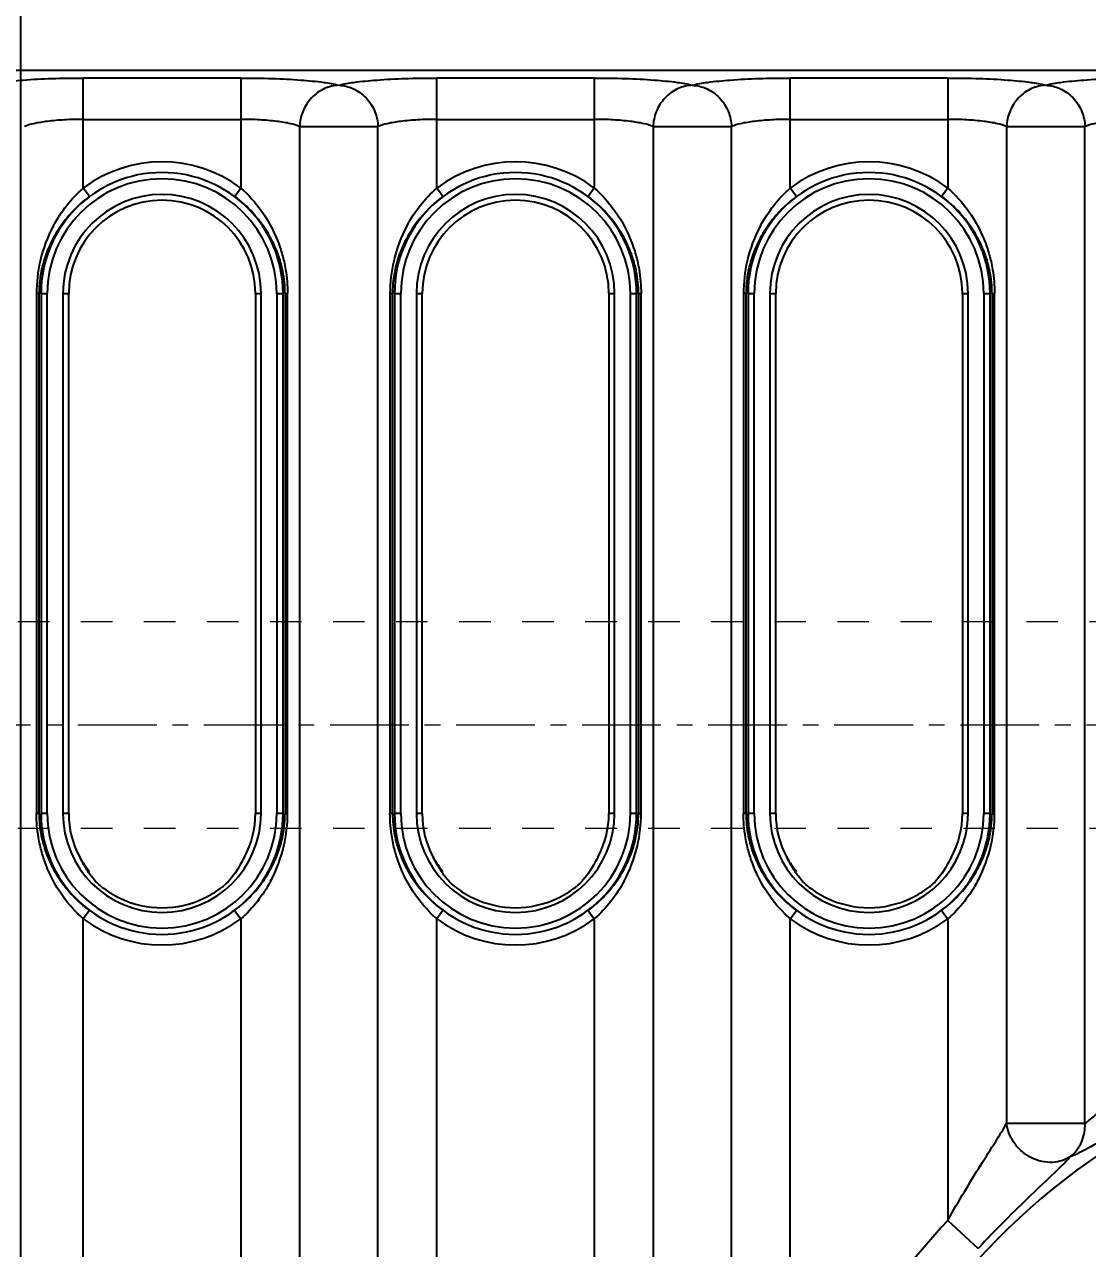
# Model space of a CAD drawing. Header units: millimetres. Extents: x 309 to 11345, y -1340 to 1318.
# Drawn here: x 916 to 967.4, y -433.8 to -374.6 of the extents above; entities that cross this region are included whole.
import ezdxf

# ---------------------------------------------------------------- set-up
doc = ezdxf.new("R2010")
doc.units = ezdxf.units.MM
doc.header["$LTSCALE"] = 16.335
doc.header["$PDMODE"] = 3
doc.header["$PDSIZE"] = 0.3125
doc.linetypes.add('CENTER', pattern=[0.6, 0.375, -0.075, 0.075, -0.075])
doc.linetypes.add('HIDDEN', pattern=[0.2, 0.1, -0.1])
doc.layers.get('0').update_dxf_attribs({"linetype": 'CONTINUOUS'})
doc.layers.get('Defpoints').update_dxf_attribs({"linetype": 'CONTINUOUS'})
doc.layers.add('cool', color=153, linetype='HIDDEN', lineweight=9)
doc.styles.get("Standard").update_dxf_attribs({"font": 'txt', "width": 0.8})
doc.dimstyles.get("Standard").update_dxf_attribs({"dimtxt": 0.15625, "dimasz": 0.1875, "dimexe": 0.125, "dimexo": 0.0625, "dimtad": 0, "dimtih": 1, "dimtoh": 1, "dimdsep": 46, "dimtxsty": 'Standard', "dimcen": 0.09, "dimadec": 0, "dimazin": 0, "dimtp": 0.01, "dimtm": 0.01, "dimtfac": 1, "dimtofl": 0, "dimtmove": 0, "dimatfit": 3, "dimfxl": 0, "dimtolj": 1, "dimarcsym": 0})

# ---------------------------------------------------------------- blocks, each defined once
blk = doc.blocks.new('*D136')
at = {"color": 4, "lineweight": -2}
for p, q in [((934.256, -229.95), (934.256, -209.95)), ((921.047, -249.95), (934.256, -229.95)), ((921.047, -278.966), (921.047, -249.95))]:
    blk.add_line(p, q, dxfattribs=at)
at = {"layer": 'Defpoints', "color": 0}
for p in [(934.256, -209.95), (921.047, -279.028), (1045.847, -463.458)]:
    blk.add_point(p, dxfattribs=at)
at = {"color": 6, "insert": (934.256, -191.95), "char_height": 10, "attachment_point": 5, "rotation": 90}
blk.add_mtext('\\A1;124.80', dxfattribs=at)
blk = doc.blocks.new('*D137')
at = {"color": 4, "lineweight": -2}
for p, q in [((841.298, -229.95), (841.298, -209.95)), ((848.047, -249.95), (841.298, -229.95)), ((848.047, -316.766), (848.047, -249.95))]:
    blk.add_line(p, q, dxfattribs=at)
at = {"layer": 'Defpoints', "color": 0}
for p in [(841.298, -209.95), (848.047, -316.828), (1045.847, -463.458)]:
    blk.add_point(p, dxfattribs=at)
at = {"color": 6, "insert": (841.298, -191.95), "char_height": 10, "attachment_point": 5, "rotation": 90}
blk.add_mtext('\\A1;197.80', dxfattribs=at)
blk = doc.blocks.new('*D138')
at = {"color": 4, "lineweight": -2}
for p, q in [((790.171, -229.95), (790.171, -209.95)), ((800.847, -234.408), (790.171, -229.95)), ((800.847, -254.346), (800.847, -234.408))]:
    blk.add_line(p, q, dxfattribs=at)
at = {"layer": 'Defpoints', "color": 0}
for p in [(790.171, -209.95), (800.847, -254.408), (1045.847, -463.458)]:
    blk.add_point(p, dxfattribs=at)
at = {"color": 6, "insert": (790.171, -191.284), "char_height": 10, "attachment_point": 5, "rotation": 90}
blk.add_mtext('\\A1;245.00', dxfattribs=at)
blk = doc.blocks.new('*D139')
at = {"color": 4, "lineweight": -2}
for p, q in [((817.432, -229.95), (817.432, -209.95)), ((846.349, -249.95), (817.432, -229.95)), ((846.349, -386.088), (846.349, -249.95))]:
    blk.add_line(p, q, dxfattribs=at)
at = {"layer": 'Defpoints', "color": 0}
for p in [(817.432, -209.95), (846.349, -386.151), (1045.847, -463.458)]:
    blk.add_point(p, dxfattribs=at)
at = {"color": 6, "insert": (817.432, -191.95), "char_height": 10, "attachment_point": 5, "rotation": 90}
blk.add_mtext('\\A1;199.50', dxfattribs=at)
blk = doc.blocks.new('*D140')
at = {"color": 4, "lineweight": -2}
blk.add_line((915.847, -452.396), (915.847, -209.95), dxfattribs=at)
at = {"layer": 'Defpoints', "color": 0}
for p in [(915.847, -209.95), (915.847, -452.458), (1045.847, -463.458)]:
    blk.add_point(p, dxfattribs=at)
at = {"color": 6, "insert": (915.847, -193.284), "char_height": 10, "attachment_point": 5, "rotation": 90}
blk.add_mtext('\\A1;130.00', dxfattribs=at)
blk = doc.blocks.new('*D141')
at = {"color": 4, "lineweight": -2}
blk.add_line((888.986, -450.896), (888.986, -209.95), dxfattribs=at)
at = {"layer": 'Defpoints', "color": 0}
for p in [(888.986, -209.95), (888.986, -450.958), (1045.847, -463.458)]:
    blk.add_point(p, dxfattribs=at)
at = {"color": 6, "insert": (888.986, -191.284), "char_height": 10, "attachment_point": 5, "rotation": 90}
blk.add_mtext('\\A1;156.86', dxfattribs=at)
blk = doc.blocks.new('*D145')
at = {"color": 4, "lineweight": -2}
blk.add_line((842.779, -391.101), (749.752, -391.101), dxfattribs=at)
at = {"layer": 'Defpoints', "color": 0}
for p in [(749.752, -391.101), (842.842, -391.101), (1045.847, -463.458)]:
    blk.add_point(p, dxfattribs=at)
at = {"color": 6, "insert": (733.752, -391.101), "char_height": 10, "attachment_point": 5}
blk.add_mtext('\\A1;72.36', dxfattribs=at)
blk = doc.blocks.new('*D146')
at = {"color": 4, "lineweight": -2}
blk.add_line((843.585, -321.228), (749.752, -321.228), dxfattribs=at)
at = {"layer": 'Defpoints', "color": 0}
for p in [(749.752, -321.228), (843.647, -321.228), (1045.847, -463.458)]:
    blk.add_point(p, dxfattribs=at)
at = {"color": 6, "insert": (731.085, -321.228), "char_height": 10, "attachment_point": 5}
blk.add_mtext('\\A1;142.23', dxfattribs=at)
blk = doc.blocks.new('*D147')
at = {"color": 4, "lineweight": -2}
blk.add_line((839.195, -303.458), (749.752, -303.458), dxfattribs=at)
at = {"layer": 'Defpoints', "color": 0}
for p in [(749.752, -303.458), (839.257, -303.458), (1045.847, -463.458)]:
    blk.add_point(p, dxfattribs=at)
at = {"color": 6, "insert": (733.085, -303.458), "char_height": 10, "attachment_point": 5}
blk.add_mtext('\\A1;160.00', dxfattribs=at)
blk = doc.blocks.new('*D148')
at = {"color": 4, "lineweight": -2}
blk.add_line((979.285, -283.428), (749.752, -283.428), dxfattribs=at)
at = {"layer": 'Defpoints', "color": 0}
for p in [(749.752, -283.428), (979.347, -283.428), (1045.847, -463.458)]:
    blk.add_point(p, dxfattribs=at)
at = {"color": 6, "insert": (732.418, -283.428), "char_height": 10, "attachment_point": 5}
blk.add_mtext('\\A1;180.03', dxfattribs=at)
blk = doc.blocks.new('*D149')
at = {"color": 4, "lineweight": -2}
blk.add_line((796.946, -258.458), (749.752, -258.458), dxfattribs=at)
at = {"layer": 'Defpoints', "color": 0}
for p in [(749.752, -258.458), (797.009, -258.458), (1045.847, -463.458)]:
    blk.add_point(p, dxfattribs=at)
at = {"color": 6, "insert": (731.752, -258.458), "char_height": 10, "attachment_point": 5}
blk.add_mtext('\\A1;205.00', dxfattribs=at)
blk = doc.blocks.new('*D150')
at = {"color": 4, "lineweight": -2}
for p, q in [((870.41, -231.643), (870.41, -211.643)), ((861.539, -251.643), (870.41, -231.643)), ((861.539, -446.733), (861.539, -251.643))]:
    blk.add_line(p, q, dxfattribs=at)
at = {"layer": 'Defpoints', "color": 0}
for p in [(870.41, -211.643), (861.539, -446.795), (1045.847, -463.458)]:
    blk.add_point(p, dxfattribs=at)
at = {"color": 6, "insert": (870.41, -194.31), "char_height": 10, "attachment_point": 5, "rotation": 90}
blk.add_mtext('\\A1;184.31', dxfattribs=at)
blk = doc.blocks.new('*D151')
at = {"color": 4, "lineweight": -2}
for p, q in [((856.031, -231.643), (856.031, -211.643)), ((850.78, -251.643), (856.031, -231.643)), ((850.78, -446.733), (850.78, -251.643))]:
    blk.add_line(p, q, dxfattribs=at)
at = {"layer": 'Defpoints', "color": 0}
for p in [(856.031, -211.643), (850.78, -446.795), (1045.847, -463.458)]:
    blk.add_point(p, dxfattribs=at)
at = {"color": 6, "insert": (856.031, -193.643), "char_height": 10, "attachment_point": 5, "rotation": 90}
blk.add_mtext('\\A1;195.07', dxfattribs=at)
blk = doc.blocks.new('*D167')
at = {"color": 4, "lineweight": -2}
for p, q in [((806.321, -229.338), (806.321, -209.338)), ((815.847, -249.338), (806.321, -229.338)), ((815.847, -386.638), (815.847, -249.338))]:
    blk.add_line(p, q, dxfattribs=at)
at = {"layer": 'Defpoints', "color": 0}
for p in [(806.321, -209.338), (815.847, -386.701), (1045.847, -463.458)]:
    blk.add_point(p, dxfattribs=at)
at = {"color": 6, "insert": (806.321, -191.338), "char_height": 10, "attachment_point": 5, "rotation": 90}
blk.add_mtext('\\A1;230.00', dxfattribs=at)
blk = doc.blocks.new('*D219')
at = {"color": 4, "lineweight": -2}
blk.add_line((834.322, -356.458), (749.977, -356.458), dxfattribs=at)
at = {"layer": 'Defpoints', "color": 0}
for p in [(749.977, -356.458), (834.385, -356.458), (1045.847, -463.458)]:
    blk.add_point(p, dxfattribs=at)
at = {"color": 6, "insert": (733.31, -356.458), "char_height": 10, "attachment_point": 5}
blk.add_mtext('\\A1;107.00', dxfattribs=at)
blk = doc.blocks.new('*D220')
at = {"color": 4, "lineweight": -2}
for p, q in [((830.094, -229.49), (830.094, -209.49)), ((838.785, -249.49), (830.094, -229.49)), ((838.785, -351.996), (838.785, -249.49))]:
    blk.add_line(p, q, dxfattribs=at)
at = {"layer": 'Defpoints', "color": 0}
for p in [(830.094, -209.49), (838.785, -352.058), (1045.847, -463.458)]:
    blk.add_point(p, dxfattribs=at)
at = {"color": 6, "insert": (830.094, -190.823), "char_height": 10, "attachment_point": 5, "rotation": 90}
blk.add_mtext('\\A1;207.06', dxfattribs=at)

msp = doc.modelspace()

# ---------------------------------------------------------------- linework, layer by layer
at = {"color": 7, "linetype": 'Continuous'}
for p, q in [((987.187, -376.796), (913.121, -376.796)), ((918.864, -382.482), (918.864, -377.158)), ((926.482, -377.158), (918.864, -377.158)), ((926.482, -377.158), (926.482, -382.482)), ((935.958, -382.482), (935.958, -377.158)), ((943.575, -377.158), (935.958, -377.158)), ((943.575, -377.158), (943.575, -382.481)), ((953.052, -382.481), (953.052, -377.158)), ((960.668, -377.158), (953.052, -377.158)), ((960.668, -377.158), (960.668, -382.481)), ((918.864, -379.158), (926.482, -379.158)), ((935.958, -379.158), (943.575, -379.158)), ((953.052, -379.158), (960.668, -379.158)), ((929.325, -379.51), (929.325, -533.406)), ((929.325, -379.51), (933.116, -379.51)), ((933.116, -533.406), (933.116, -379.51)), ((946.418, -379.51), (946.418, -533.406)), ((946.418, -379.51), (950.209, -379.51)), ((950.209, -533.406), (950.209, -379.51)), ((963.512, -379.51), (963.512, -427.712)), ((963.512, -379.51), (967.303, -379.51)), ((967.303, -427.712), (967.303, -379.51)), ((919.165, -382.884), (918.864, -382.482)), ((926.182, -382.883), (926.482, -382.482)), ((936.258, -382.883), (935.958, -382.482)), ((943.575, -382.481), (943.275, -382.883)), ((953.352, -382.883), (953.052, -382.481)), ((960.668, -382.481), (960.368, -382.883)), ((916.602, -387.581), (916.602, -412.719)), ((916.726, -387.581), (916.602, -387.581)), ((916.726, -412.719), (916.726, -387.581)), ((916.822, -387.581), (916.822, -412.719)), ((916.822, -387.581), (917.123, -387.581)), ((917.123, -412.719), (917.123, -387.581)), ((917.884, -387.581), (917.884, -412.719)), ((917.884, -387.581), (918.16, -387.581)), ((918.16, -412.719), (918.16, -387.581)), ((927.187, -387.581), (927.187, -412.719)), ((927.187, -387.581), (927.463, -387.581)), ((927.463, -412.719), (927.463, -387.581)), ((928.224, -387.581), (928.224, -412.719)), ((928.224, -387.581), (928.525, -387.581)), ((928.525, -412.719), (928.525, -387.581)), ((928.62, -387.581), (928.62, -412.719)), ((928.62, -387.581), (928.745, -387.581)), ((928.745, -412.719), (928.745, -387.581)), ((933.696, -387.581), (933.696, -412.719)), ((933.82, -387.581), (933.696, -387.581)), ((933.82, -412.719), (933.82, -387.581)), ((933.915, -387.581), (933.915, -412.719)), ((933.915, -387.581), (934.216, -387.581)), ((934.216, -412.719), (934.216, -387.581)), ((934.977, -387.581), (934.977, -412.719)), ((934.977, -387.581), (935.253, -387.581)), ((935.253, -412.719), (935.253, -387.581)), ((944.281, -387.581), (944.281, -412.719)), ((944.281, -387.581), (944.556, -387.581)), ((944.556, -412.719), (944.556, -387.581)), ((945.317, -387.581), (945.317, -412.719)), ((945.317, -387.581), (945.618, -387.581)), ((945.618, -412.719), (945.618, -387.581)), ((945.714, -387.581), (945.714, -412.719)), ((945.714, -387.581), (945.838, -387.581)), ((945.838, -412.719), (945.838, -387.581)), ((950.789, -387.581), (950.789, -412.719)), ((950.913, -387.581), (950.789, -387.581)), ((950.913, -412.719), (950.913, -387.581)), ((951.009, -387.581), (951.009, -412.719)), ((951.009, -387.581), (951.31, -387.581)), ((951.31, -412.719), (951.31, -387.581)), ((952.071, -387.581), (952.071, -412.719)), ((952.071, -387.581), (952.347, -387.581)), ((952.347, -412.719), (952.347, -387.581)), ((961.374, -387.581), (961.374, -412.719)), ((961.374, -387.581), (961.65, -387.581)), ((961.65, -412.719), (961.65, -387.581)), ((962.411, -387.581), (962.411, -412.719)), ((962.411, -387.581), (962.712, -387.581)), ((962.712, -412.719), (962.712, -387.581)), ((962.807, -387.581), (962.807, -412.719)), ((962.807, -387.581), (962.932, -387.581)), ((962.932, -412.719), (962.932, -387.581)), ((916.726, -412.719), (916.602, -412.719)), ((917.123, -412.719), (916.822, -412.719)), ((918.16, -412.719), (917.884, -412.719)), ((927.463, -412.719), (927.187, -412.719)), ((928.525, -412.719), (928.224, -412.719)), ((928.62, -412.719), (928.745, -412.719)), ((933.82, -412.719), (933.696, -412.719)), ((934.216, -412.719), (933.915, -412.719)), ((935.253, -412.719), (934.977, -412.719)), ((944.556, -412.719), (944.281, -412.719)), ((945.618, -412.719), (945.317, -412.719)), ((945.714, -412.719), (945.838, -412.719)), ((950.913, -412.719), (950.789, -412.719)), ((951.31, -412.719), (951.009, -412.719)), ((952.347, -412.719), (952.071, -412.719)), ((961.65, -412.719), (961.374, -412.719)), ((962.712, -412.719), (962.411, -412.719)), ((962.807, -412.719), (962.932, -412.719)), ((919.165, -417.417), (918.865, -417.819)), ((918.865, -438.789), (918.865, -417.819)), ((926.181, -417.417), (926.481, -417.819)), ((926.481, -417.819), (926.481, -438.789)), ((936.259, -417.417), (935.959, -417.819)), ((935.959, -438.789), (935.959, -417.819)), ((943.275, -417.417), (943.575, -417.819)), ((943.575, -417.819), (943.575, -438.789)), ((953.052, -417.819), (953.352, -417.417)), ((953.052, -445.191), (953.052, -417.819)), ((960.368, -417.417), (960.668, -417.819)), ((960.668, -417.819), (960.668, -432.4)), ((967.303, -427.712), (963.512, -427.712)), ((960.668, -432.4), (962.132, -433.763))]:
    msp.add_line(p, q, dxfattribs=at)
for centre, radius, start, end in [((922.673, -387.581), 5.852, 0, 180), ((922.673, -387.581), 6.365, 53.24509, 126.756), ((939.767, -387.581), 5.852, 0, 180), ((939.767, -387.581), 6.365, 53.25404, 126.75447), ((956.86, -387.581), 5.852, 0, 180), ((956.86, -387.581), 6.365, 53.25404, 126.74596), ((922.673, -387.581), 5.551, 0, 180), ((939.767, -387.581), 5.551, 0, 180), ((956.86, -387.581), 5.551, 0, 180), ((922.673, -387.581), 4.79, 0, 180), ((922.907, -387.908), 6.265, 126.68104, 140.63403), ((922.433, -387.915), 6.275, 42.44723, 53.31199), ((939.767, -387.581), 4.79, 0, 180), ((940.001, -387.908), 6.265, 126.67956, 140.63066), ((939.526, -387.916), 6.275, 42.45432, 53.32018), ((956.86, -387.581), 4.79, 0, 180), ((957.094, -387.908), 6.265, 126.67154, 140.62332), ((956.62, -387.916), 6.275, 42.45432, 53.32018), ((922.673, -387.581), 4.514, 0, 180), ((939.767, -387.581), 4.514, 0, 180), ((956.86, -387.581), 4.514, 0, 180), ((922.778, -387.8), 6.097, 140.64621, 149.14781), ((939.871, -387.8), 6.097, 140.64279, 149.14308), ((956.965, -387.8), 6.097, 140.63545, 149.13661), ((923.467, -387.548), 6.86, 151.73542, 167.09977), ((922.63, -387.711), 5.924, 149.15386, 157.87831), ((940.561, -387.548), 6.86, 151.71684, 167.08031), ((939.724, -387.711), 5.924, 149.14921, 157.87372), ((957.654, -387.548), 6.86, 151.70951, 167.07638), ((956.817, -387.711), 5.924, 149.14275, 157.86892), ((922.452, -387.638), 5.732, 157.88489, 165.89702), ((939.545, -387.638), 5.732, 157.88011, 165.89421), ((956.639, -387.638), 5.732, 157.87532, 165.89125), ((923.591, -387.586), 6.989, 167.02835, 179.96411), ((922.29, -387.596), 5.564, 165.91139, 173.29477), ((922.99, -387.598), 5.63, 0.17063, 11.28416), ((940.681, -387.585), 6.985, 167.00648, 179.96796), ((939.384, -387.596), 5.565, 165.90899, 173.29294), ((940.083, -387.598), 5.631, 0.17075, 11.28696), ((957.774, -387.585), 6.985, 167.0025, 179.96792), ((956.477, -387.596), 5.565, 165.90603, 173.29158), ((957.177, -387.598), 5.631, 0.17075, 11.28696), ((922.184, -387.582), 5.457, 173.30942, 179.99252), ((939.275, -387.582), 5.455, 173.30643, 179.99398), ((956.369, -387.582), 5.455, 173.30508, 179.99397), ((922.356, -412.702), 5.63, 180.16985, 191.27589), ((922.673, -412.719), 5.852, 180, 0), ((922.673, -412.719), 5.551, 180, 360), ((922.673, -412.719), 4.79, 180, 360), ((922.673, -412.719), 4.514, 180, 208.09971), ((922.673, -412.719), 4.514, 331.90483, 0), ((921.759, -412.715), 6.985, 347.00345, 359.96793), ((923.165, -412.718), 5.455, 353.3054, 359.99398), ((939.451, -412.702), 5.631, 180.17072, 191.28632), ((939.767, -412.719), 5.852, 180, 0), ((939.767, -412.719), 5.551, 180, 360), ((939.767, -412.719), 4.79, 180, 360), ((939.767, -412.719), 4.514, 180, 208.09971), ((939.767, -412.719), 4.514, 331.90483, 0), ((938.853, -412.715), 6.985, 347.0025, 359.96792), ((940.259, -412.718), 5.455, 353.30508, 359.99397), ((956.544, -412.702), 5.631, 180.17075, 191.28696), ((956.86, -412.719), 5.852, 180, 0), ((956.86, -412.719), 5.551, 180, 360), ((956.86, -412.719), 4.79, 180, 360), ((956.86, -412.719), 4.514, 180, 208.09971), ((956.86, -412.719), 4.514, 331.90483, 0), ((955.946, -412.715), 6.985, 347.0025, 359.96792), ((957.352, -412.718), 5.455, 353.30508, 359.99397), ((923.056, -412.704), 5.565, 345.90673, 353.2919), ((940.15, -412.704), 5.565, 345.90603, 353.29158), ((957.243, -412.704), 5.565, 345.90603, 353.29158), ((921.879, -412.752), 6.86, 331.71126, 347.07732), ((922.895, -412.662), 5.732, 337.87646, 345.89195), ((938.973, -412.752), 6.86, 331.70951, 347.07638), ((939.988, -412.662), 5.732, 337.87532, 345.89125), ((956.066, -412.752), 6.86, 331.70951, 347.07638), ((957.082, -412.662), 5.732, 337.87532, 345.89125), ((922.633, -412.587), 5.927, 201.67348, 208.98434), ((922.924, -412.441), 4.867, 209.59884, 219.34278), ((922.739, -412.6), 5.899, 330.95728, 337.8845), ((939.726, -412.587), 5.927, 201.68419, 208.98577), ((940.017, -412.441), 4.867, 209.59884, 219.34277), ((939.833, -412.6), 5.899, 330.95698, 337.88337), ((956.82, -412.587), 5.927, 201.68523, 208.98603), ((957.111, -412.441), 4.867, 209.59884, 219.34277), ((956.926, -412.6), 5.899, 330.95698, 337.88337), ((922.757, -412.517), 6.07, 209.00039, 222.55546), ((922.65, -412.551), 6.001, 329.15727, 330.96206), ((939.85, -412.517), 6.07, 209.00184, 222.53252), ((939.744, -412.551), 6.001, 329.15574, 330.96175), ((956.944, -412.517), 6.07, 209.0021, 222.53398), ((956.837, -412.551), 6.001, 329.15574, 330.96175), ((922.569, -412.5), 6.097, 320.63719, 329.13815), ((939.662, -412.5), 6.097, 320.63545, 329.13661), ((956.756, -412.5), 6.097, 320.63545, 329.13661), ((922.941, -412.357), 6.314, 222.49821, 229.13383), ((922.72, -412.455), 4.835, 232.30581, 244.67445), ((922.623, -412.448), 4.843, 295.32467, 307.67627), ((924.138, -414.411), 2.364, 307.68916, 311.06026), ((922.462, -412.412), 6.235, 310.32352, 320.63572), ((940.034, -412.357), 6.313, 222.47467, 229.13101), ((939.817, -412.448), 4.842, 232.32166, 244.67305), ((939.717, -412.448), 4.843, 295.32528, 307.67703), ((941.232, -414.41), 2.364, 307.68915, 311.06069), ((939.556, -412.412), 6.235, 310.32312, 320.63398), ((957.127, -412.357), 6.313, 222.47614, 229.13134), ((956.91, -412.448), 4.842, 232.32166, 244.67305), ((956.81, -412.448), 4.843, 295.32528, 307.67703), ((958.325, -414.41), 2.364, 307.68915, 311.06069), ((956.649, -412.412), 6.235, 310.32312, 320.63398), ((922.91, -412.392), 6.267, 229.13139, 230.38455), ((922.844, -412.473), 6.162, 230.37863, 233.34727), ((922.673, -412.563), 4.718, 244.62602, 295.37333), ((922.358, -412.296), 6.391, 306.74971, 310.36448), ((940.001, -412.395), 6.263, 229.12893, 230.38373), ((939.934, -412.477), 6.157, 230.37774, 233.35055), ((939.767, -412.563), 4.717, 244.62416, 295.37448), ((939.451, -412.296), 6.391, 306.74782, 310.36406), ((957.095, -412.395), 6.263, 229.12926, 230.38401), ((957.028, -412.477), 6.157, 230.37801, 233.35228), ((956.86, -412.563), 4.717, 244.62416, 295.37448), ((956.545, -412.296), 6.391, 306.74782, 310.36406), ((922.673, -412.719), 6.365, 233.25288, 306.74714), ((939.767, -412.719), 6.365, 233.25301, 306.74596), ((956.86, -412.719), 6.365, 233.25404, 306.74596), ((986.523, -456.458), 32.954, 90, 173.18375), ((986.523, -456.458), 35.316, 137.06163, 161.39463), ((986.523, -456.458), 23.354, 90, 170.63419)]:
    msp.add_arc(centre, radius, start, end, dxfattribs=at)
for points, knots in [([(914.127, -377.51), (914.364, -377.439), (914.977, -377.342), (916.049, -377.239), (917.387, -377.173), (918.356, -377.158), (918.864, -377.158)], [0, 0, 0, 0, 0.155953, 0.389399, 0.679638, 1, 1, 1, 1]), ([(926.482, -377.158), (926.991, -377.158), (927.959, -377.173), (929.298, -377.239), (930.37, -377.342), (930.983, -377.439), (931.22, -377.51)], [0, 0, 0, 0, 0.320382, 0.610623, 0.844065, 1, 1, 1, 1]), ([(931.22, -377.51), (930.986, -377.518), (930.492, -377.635), (929.862, -378.089), (929.44, -378.753), (929.333, -379.264), (929.325, -379.51)], [0, 0, 0, 0, 0.233582, 0.491558, 0.754783, 1, 1, 1, 1]), ([(931.22, -377.51), (931.457, -377.439), (932.07, -377.342), (933.143, -377.239), (934.481, -377.173), (935.45, -377.158), (935.958, -377.158)], [0, 0, 0, 0, 0.155949, 0.389399, 0.679641, 1, 1, 1, 1]), ([(931.22, -377.51), (931.454, -377.518), (931.948, -377.635), (932.578, -378.089), (933, -378.753), (933.107, -379.264), (933.116, -379.51)], [0, 0, 0, 0, 0.233579, 0.491555, 0.754782, 1, 1, 1, 1]), ([(943.575, -377.158), (944.083, -377.158), (945.052, -377.173), (946.391, -377.239), (947.463, -377.342), (948.076, -377.439), (948.314, -377.51)], [0, 0, 0, 0, 0.320374, 0.610618, 0.844066, 1, 1, 1, 1]), ([(948.314, -377.51), (948.079, -377.518), (947.586, -377.635), (946.955, -378.089), (946.533, -378.753), (946.426, -379.264), (946.418, -379.51)], [0, 0, 0, 0, 0.233579, 0.491555, 0.754782, 1, 1, 1, 1]), ([(948.314, -377.51), (948.551, -377.439), (949.164, -377.342), (950.237, -377.239), (951.575, -377.173), (952.544, -377.158), (953.052, -377.158)], [0, 0, 0, 0, 0.155949, 0.389404, 0.679649, 1, 1, 1, 1]), ([(948.314, -377.51), (948.548, -377.518), (949.041, -377.635), (949.672, -378.089), (950.094, -378.753), (950.201, -379.264), (950.209, -379.51)], [0, 0, 0, 0, 0.233579, 0.491555, 0.754782, 1, 1, 1, 1]), ([(960.668, -377.158), (961.177, -377.158), (962.145, -377.173), (963.484, -377.239), (964.557, -377.342), (965.17, -377.439), (965.407, -377.51)], [0, 0, 0, 0, 0.320374, 0.610618, 0.844066, 1, 1, 1, 1]), ([(965.407, -377.51), (965.173, -377.518), (964.679, -377.635), (964.049, -378.089), (963.627, -378.753), (963.52, -379.264), (963.512, -379.51)], [0, 0, 0, 0, 0.233579, 0.491555, 0.754782, 1, 1, 1, 1]), ([(965.407, -377.51), (965.644, -377.439), (966.258, -377.342), (967.33, -377.239), (968.669, -377.173), (969.638, -377.158), (970.146, -377.158)], [0, 0, 0, 0, 0.155949, 0.389404, 0.679649, 1, 1, 1, 1]), ([(965.407, -377.51), (965.641, -377.518), (966.135, -377.635), (966.765, -378.089), (967.187, -378.753), (967.294, -379.264), (967.303, -379.51)], [0, 0, 0, 0, 0.233579, 0.491555, 0.754782, 1, 1, 1, 1]), ([(918.864, -379.158), (918.559, -379.158), (917.977, -379.174), (917.173, -379.239), (916.528, -379.343), (916.16, -379.442), (916.022, -379.51)], [0, 0, 0, 0, 0.318094, 0.606842, 0.840019, 1, 1, 1, 1]), ([(929.325, -379.51), (929.187, -379.442), (928.819, -379.343), (928.174, -379.239), (927.369, -379.174), (926.787, -379.158), (926.482, -379.158)], [0, 0, 0, 0, 0.159966, 0.393169, 0.681938, 1, 1, 1, 1]), ([(935.958, -379.158), (935.653, -379.158), (935.071, -379.174), (934.266, -379.239), (933.622, -379.343), (933.253, -379.442), (933.116, -379.51)], [0, 0, 0, 0, 0.318068, 0.606833, 0.840031, 1, 1, 1, 1]), ([(946.418, -379.51), (946.28, -379.442), (945.912, -379.343), (945.267, -379.239), (944.462, -379.174), (943.88, -379.158), (943.575, -379.158)], [0, 0, 0, 0, 0.159969, 0.39318, 0.681951, 1, 1, 1, 1]), ([(953.052, -379.158), (952.747, -379.158), (952.165, -379.174), (951.36, -379.239), (950.715, -379.343), (950.347, -379.442), (950.209, -379.51)], [0, 0, 0, 0, 0.318055, 0.606823, 0.840028, 1, 1, 1, 1]), ([(963.512, -379.51), (963.374, -379.442), (963.005, -379.343), (962.36, -379.239), (961.556, -379.174), (960.973, -379.158), (960.668, -379.158)], [0, 0, 0, 0, 0.159969, 0.39318, 0.681951, 1, 1, 1, 1]), ([(970.146, -379.158), (969.841, -379.158), (969.258, -379.174), (968.454, -379.239), (967.809, -379.343), (967.44, -379.442), (967.303, -379.51)], [0, 0, 0, 0, 0.318055, 0.606823, 0.840028, 1, 1, 1, 1]), ([(927.462, -383.563), (927.857, -384.113), (928.277, -384.939), (928.52, -385.814), (928.571, -386.038)], [0, 0, 0, 0, 0.746535, 1, 1, 1, 1]), ([(944.555, -383.562), (944.95, -384.113), (945.37, -384.939), (945.614, -385.814), (945.665, -386.038)], [0, 0, 0, 0, 0.746536, 1, 1, 1, 1]), ([(961.649, -383.562), (962.044, -384.113), (962.464, -384.939), (962.707, -385.814), (962.758, -386.038)], [0, 0, 0, 0, 0.746536, 1, 1, 1, 1]), ([(928.222, -385.523), (928.155, -385.355), (927.856, -384.691), (927.433, -384.084), (927.063, -383.68)], [0, 0, 0, 0, 0.248207, 1, 1, 1, 1]), ([(945.315, -385.522), (945.249, -385.355), (944.949, -384.691), (944.526, -384.083), (944.156, -383.68)], [0, 0, 0, 0, 0.248204, 1, 1, 1, 1]), ([(962.409, -385.522), (962.342, -385.355), (962.042, -384.691), (961.619, -384.083), (961.25, -383.68)], [0, 0, 0, 0, 0.248204, 1, 1, 1, 1]), ([(928.511, -386.496), (928.495, -386.412), (928.42, -386.082), (928.315, -385.758), (928.222, -385.523)], [0, 0, 0, 0, 0.253093, 1, 1, 1, 1]), ([(945.605, -386.496), (945.588, -386.412), (945.514, -386.081), (945.409, -385.758), (945.315, -385.522)], [0, 0, 0, 0, 0.253093, 1, 1, 1, 1]), ([(962.698, -386.496), (962.681, -386.412), (962.607, -386.081), (962.502, -385.758), (962.409, -385.522)], [0, 0, 0, 0, 0.253093, 1, 1, 1, 1]), ([(928.571, -386.038), (928.599, -386.163), (928.7, -386.671), (928.744, -387.191), (928.744, -387.581)], [0, 0, 0, 0, 0.246522, 1, 1, 1, 1]), ([(945.665, -386.038), (945.693, -386.163), (945.793, -386.671), (945.838, -387.191), (945.838, -387.581)], [0, 0, 0, 0, 0.246522, 1, 1, 1, 1]), ([(962.758, -386.038), (962.786, -386.163), (962.887, -386.671), (962.931, -387.191), (962.931, -387.581)], [0, 0, 0, 0, 0.246522, 1, 1, 1, 1]), ([(916.776, -414.262), (916.748, -414.137), (916.647, -413.629), (916.602, -413.109), (916.602, -412.719)], [0, 0, 0, 0, 0.246502, 1, 1, 1, 1]), ([(933.869, -414.262), (933.841, -414.137), (933.741, -413.629), (933.696, -413.109), (933.696, -412.719)], [0, 0, 0, 0, 0.246522, 1, 1, 1, 1]), ([(950.963, -414.262), (950.934, -414.137), (950.834, -413.629), (950.789, -413.109), (950.789, -412.719)], [0, 0, 0, 0, 0.246522, 1, 1, 1, 1]), ([(917.887, -416.74), (917.491, -416.189), (917.071, -415.363), (916.827, -414.487), (916.776, -414.262)], [0, 0, 0, 0, 0.746531, 1, 1, 1, 1]), ([(916.835, -413.803), (916.852, -413.887), (916.926, -414.218), (917.031, -414.541), (917.124, -414.776)], [0, 0, 0, 0, 0.253094, 1, 1, 1, 1]), ([(934.978, -416.738), (934.583, -416.187), (934.164, -415.361), (933.92, -414.486), (933.869, -414.262)], [0, 0, 0, 0, 0.746536, 1, 1, 1, 1]), ([(933.929, -413.804), (933.946, -413.888), (934.02, -414.219), (934.125, -414.542), (934.218, -414.778)], [0, 0, 0, 0, 0.253093, 1, 1, 1, 1]), ([(952.072, -416.738), (951.677, -416.187), (951.257, -415.361), (951.013, -414.486), (950.963, -414.262)], [0, 0, 0, 0, 0.746536, 1, 1, 1, 1]), ([(951.022, -413.804), (951.039, -413.888), (951.113, -414.219), (951.218, -414.542), (951.312, -414.778)], [0, 0, 0, 0, 0.253093, 1, 1, 1, 1]), ([(967.303, -427.712), (967.375, -427.668), (967.535, -427.543), (967.921, -427.207), (968.5, -426.662), (969.285, -425.935), (969.85, -425.427), (970.146, -425.169)], [0, 0, 0, 0, 0.066303, 0.158922, 0.402529, 0.691593, 1, 1, 1, 1]), ([(971.073, -426.941), (970.602, -427.188), (969.701, -427.67), (968.454, -428.362), (967.539, -428.874), (966.942, -429.178), (966.698, -429.287), (966.591, -429.324)], [0, 0, 0, 0, 0.314303, 0.603969, 0.842454, 0.933269, 1, 1, 1, 1]), ([(960.668, -432.4), (960.928, -431.935), (961.449, -431.036), (962.23, -429.768), (962.928, -428.677), (963.35, -428.01), (963.512, -427.712)], [0, 0, 0, 0, 0.291503, 0.568393, 0.814733, 1, 1, 1, 1]), ([(966.591, -429.324), (966.344, -429.486), (965.865, -429.636), (965.2, -429.57), (964.665, -429.38), (964.198, -429.043), (963.738, -428.517), (963.55, -428.026), (963.512, -427.712)], [0, 0, 0, 0, 0.217593, 0.34856, 0.48814, 0.630218, 0.76743, 1, 1, 1, 1]), ([(966.591, -429.324), (966.832, -429.133), (967.211, -428.626), (967.315, -428.009), (967.303, -427.712)], [0, 0, 0, 0, 0.508282, 1, 1, 1, 1]), ([(966.591, -429.324), (966.344, -429.603), (965.703, -430.218), (964.632, -431.233), (963.396, -432.436), (962.555, -433.308), (962.132, -433.763)], [0, 0, 0, 0, 0.17779, 0.422588, 0.703974, 1, 1, 1, 1])]:
    msp.add_open_spline(points, degree=3, knots=knots, dxfattribs=at)
for points in [[(917.425, -384.3), (917.791, -383.619), (918.282, -382.99), (918.865, -382.482)], [(926.482, -382.482), (926.849, -382.801), (927.179, -383.168), (927.462, -383.563)], [(934.52, -384.298), (934.886, -383.618), (935.376, -382.989), (935.958, -382.482)], [(943.575, -382.481), (943.942, -382.801), (944.272, -383.167), (944.555, -383.562)], [(951.614, -384.297), (951.98, -383.617), (952.47, -382.988), (953.052, -382.481)], [(960.668, -382.481), (961.035, -382.801), (961.365, -383.167), (961.649, -383.562)], [(918.961, -415.323), (918.866, -415.166), (918.778, -415.006), (918.692, -414.845)], [(926.655, -414.844), (926.471, -415.19), (926.277, -415.535), (926.03, -415.839)], [(936.054, -415.323), (935.96, -415.166), (935.871, -415.006), (935.785, -414.845)], [(943.749, -414.844), (943.564, -415.19), (943.37, -415.535), (943.123, -415.839)], [(953.148, -415.323), (953.053, -415.166), (952.965, -415.006), (952.879, -414.845)], [(960.842, -414.844), (960.658, -415.19), (960.464, -415.535), (960.217, -415.839)], [(919.303, -415.822), (919.177, -415.664), (919.065, -415.495), (918.961, -415.323)], [(936.397, -415.822), (936.271, -415.665), (936.158, -415.495), (936.054, -415.323)], [(953.49, -415.822), (953.364, -415.665), (953.252, -415.495), (953.148, -415.323)], [(919.763, -416.281), (919.592, -416.149), (919.439, -415.991), (919.303, -415.822)], [(926.03, -415.839), (925.927, -415.966), (925.814, -416.085), (925.691, -416.193)], [(927.92, -416.003), (927.554, -416.683), (927.064, -417.312), (926.481, -417.819)], [(936.857, -416.281), (936.685, -416.149), (936.532, -415.991), (936.397, -415.822)], [(943.123, -415.839), (943.02, -415.966), (942.908, -416.085), (942.784, -416.193)], [(945.013, -416.003), (944.648, -416.683), (944.157, -417.312), (943.575, -417.819)], [(953.95, -416.281), (953.779, -416.149), (953.626, -415.991), (953.49, -415.822)], [(960.217, -415.839), (960.114, -415.966), (960.001, -416.085), (959.878, -416.193)], [(962.107, -416.003), (961.741, -416.683), (961.251, -417.312), (960.668, -417.819)], [(918.865, -417.819), (918.499, -417.5), (918.17, -417.135), (917.887, -416.74)], [(935.959, -417.819), (935.592, -417.499), (935.262, -417.133), (934.978, -416.738)], [(953.052, -417.819), (952.685, -417.499), (952.355, -417.133), (952.072, -416.738)]]:
    msp.add_open_spline(points, degree=3, dxfattribs=at)
at = {"layer": 'cool', "ltscale": 0.932966}
for p, q in [((1316.517, -403.458), (827.847, -403.458)), ((1316.517, -413.458), (827.847, -413.458))]:
    msp.add_line(p, q, dxfattribs=at)
at = {"layer": 'cool', "color": 1, "linetype": 'CENTER', "ltscale": 0.621977}
msp.add_line((1330.847, -408.458), (822.847, -408.458), dxfattribs=at)

# ---------------------------------------------------------------- dimensions: what is measured, and where the dimension line sits
for feature_location, offset, dtype, picture, middle in [((800.847, -254.408), (-10.676, 44.458), 1, '*D138', (790.171, -191.284)), ((838.785, -352.058), (-8.69, 142.568), 1, '*D220', (830.094, -190.823)), ((888.986, -450.958), (0, 241.008), 1, '*D141', (888.986, -191.284)), ((815.847, -386.701), (-9.526, 177.362), 1, '*D167', (806.321, -191.338)), ((846.349, -386.151), (-28.917, 176.2), 1, '*D139', (817.432, -191.95)), ((848.047, -316.828), (-6.749, 106.878), 1, '*D137', (841.298, -191.95)), ((921.047, -279.028), (13.209, 69.078), 1, '*D136', (934.256, -191.95)), ((850.78, -446.795), (5.251, 235.152), 1, '*D151', (856.031, -193.643)), ((915.847, -452.458), (0, 242.508), 1, '*D140', (915.847, -193.284)), ((861.539, -446.795), (8.871, 235.152), 1, '*D150', (870.41, -194.31)), ((797.009, -258.458), (-47.257, 0), 0, '*D149', (731.752, -258.458)), ((979.347, -283.428), (-229.595, 0), 0, '*D148', (732.418, -283.428)), ((839.257, -303.458), (-89.506, 0), 0, '*D147', (733.085, -303.458)), ((843.647, -321.228), (-93.895, 0), 0, '*D146', (731.085, -321.228)), ((834.385, -356.458), (-84.408, 0), 0, '*D219', (733.31, -356.458)), ((842.842, -391.101), (-93.09, 0), 0, '*D145', (733.752, -391.101))]:
    dim = msp.add_ordinate_dim(feature_location=feature_location, offset=offset, dtype=dtype, origin=(1045.847, -463.458), dimstyle='Standard', override={"dimtxt": 10, "dimasz": 10, "dimgap": 0, "dimtih": 0, "dimtoh": 0, "dimzin": 0, "dimcen": 0, "dimclrd": 4, "dimclre": 4, "dimclrt": 6, "dimadec": 2, "dimtp": 0, "dimtm": 0, "dimtzin": 0})
    dim.commit()
    dim.dimension.update_dxf_attribs({"geometry": picture, "text_midpoint": middle})

doc.saveas('drawing.dxf')
